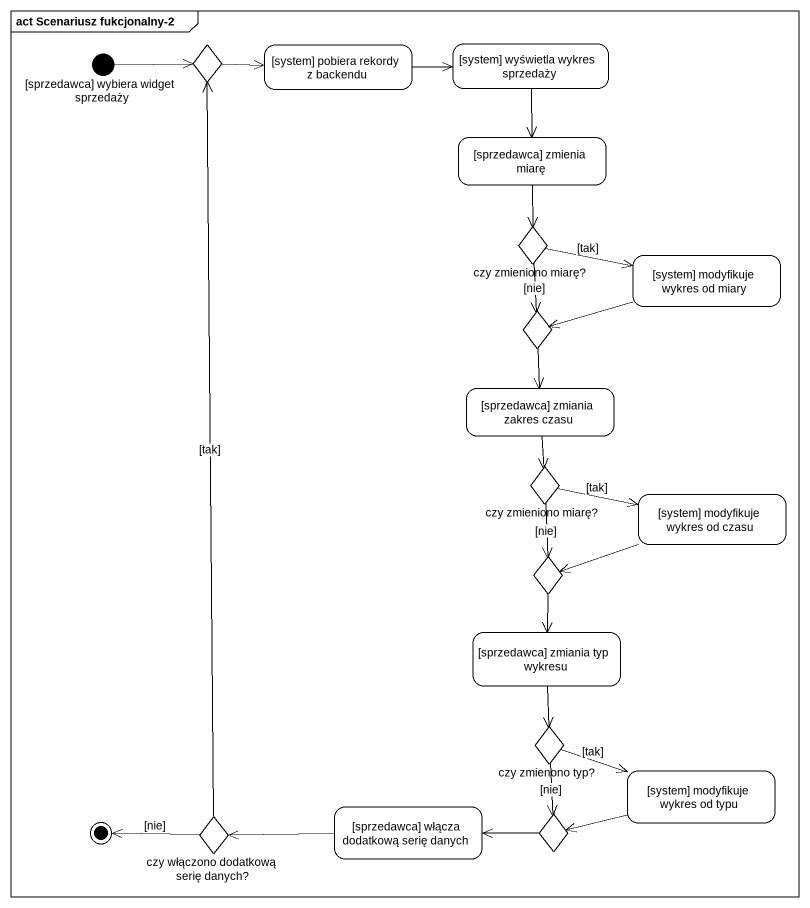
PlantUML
@startuml
mainframe act Scenariusz fukcjonalny-2
hide empty description
state "[sprzedawca] wybiera widget sprzedaży" as sprzedawca_wybiera_widget <<start>>
state choice1 <<choice>>
state "[system] pobiera rekordy z backendu" as system_pobiera_rekordy_z
state "[system] wyświetla wykres sprzedaży" as system_wyświetla_wykres
state "[sprzedawca] zmienia miarę" as sprzedawca_zmienia_miarę
state "czy zmieniono miarę?" as czy_zmieniono_miarę <<choice>>
state "[system] modyfikuje wykres od miary" as system_modyfikuje_wykres_od
state choice2 <<choice>>
state "[sprzedawca] zmiania zakres czasu" as sprzedawca_zmiania_zakres
state "czy zmieniono miarę?" as czy_zmieniono_miarę_2 <<choice>>
state "[system] modyfikuje wykres od czasu" as system_modyfikuje_wykres_od_2
state choice3 <<choice>>
state "[sprzedawca] zmiania typ wykresu" as sprzedawca_zmiania_typ
state "czy zmienono typ?" as czy_zmienono_typ <<choice>>
state "[system] modyfikuje wykres od typu" as system_modyfikuje_wykres_od_3
state "czy włączono dodatkową serię danych?" as czy_włączono_dodatkową <<choice>>
state "[sprzedawca] włącza dodatkową serię danych" as sprzedawca_włącza_dodatkową
state choice4 <<choice>>
sprzedawca_wybiera_widget -right-> choice1
choice1 -right-> system_pobiera_rekordy_z
system_pobiera_rekordy_z -right-> system_wyświetla_wykres
system_wyświetla_wykres --> sprzedawca_zmienia_miarę
sprzedawca_zmienia_miarę --> czy_zmieniono_miarę
czy_zmieniono_miarę -right-> system_modyfikuje_wykres_od : [tak]
czy_zmieniono_miarę --> choice2 : [nie]
system_modyfikuje_wykres_od -left-> choice2
choice2 --> sprzedawca_zmiania_zakres
sprzedawca_zmiania_zakres --> czy_zmieniono_miarę_2
czy_zmieniono_miarę_2 -right-> system_modyfikuje_wykres_od_2 : [tak]
czy_zmieniono_miarę_2 --> choice3 : [nie]
system_modyfikuje_wykres_od_2 -left-> choice3
choice3 --> sprzedawca_zmiania_typ
sprzedawca_zmiania_typ --> czy_zmienono_typ
czy_zmienono_typ -right-> system_modyfikuje_wykres_od_3 : [tak]
czy_zmienono_typ --> choice4 : [nie]
system_modyfikuje_wykres_od_3 -left-> choice4
czy_włączono_dodatkową -up-> choice1 : [tak]
sprzedawca_włącza_dodatkową -left-> czy_włączono_dodatkową
choice4 -left-> sprzedawca_włącza_dodatkową
czy_włączono_dodatkową -left-> [*] : [nie]
@enduml
